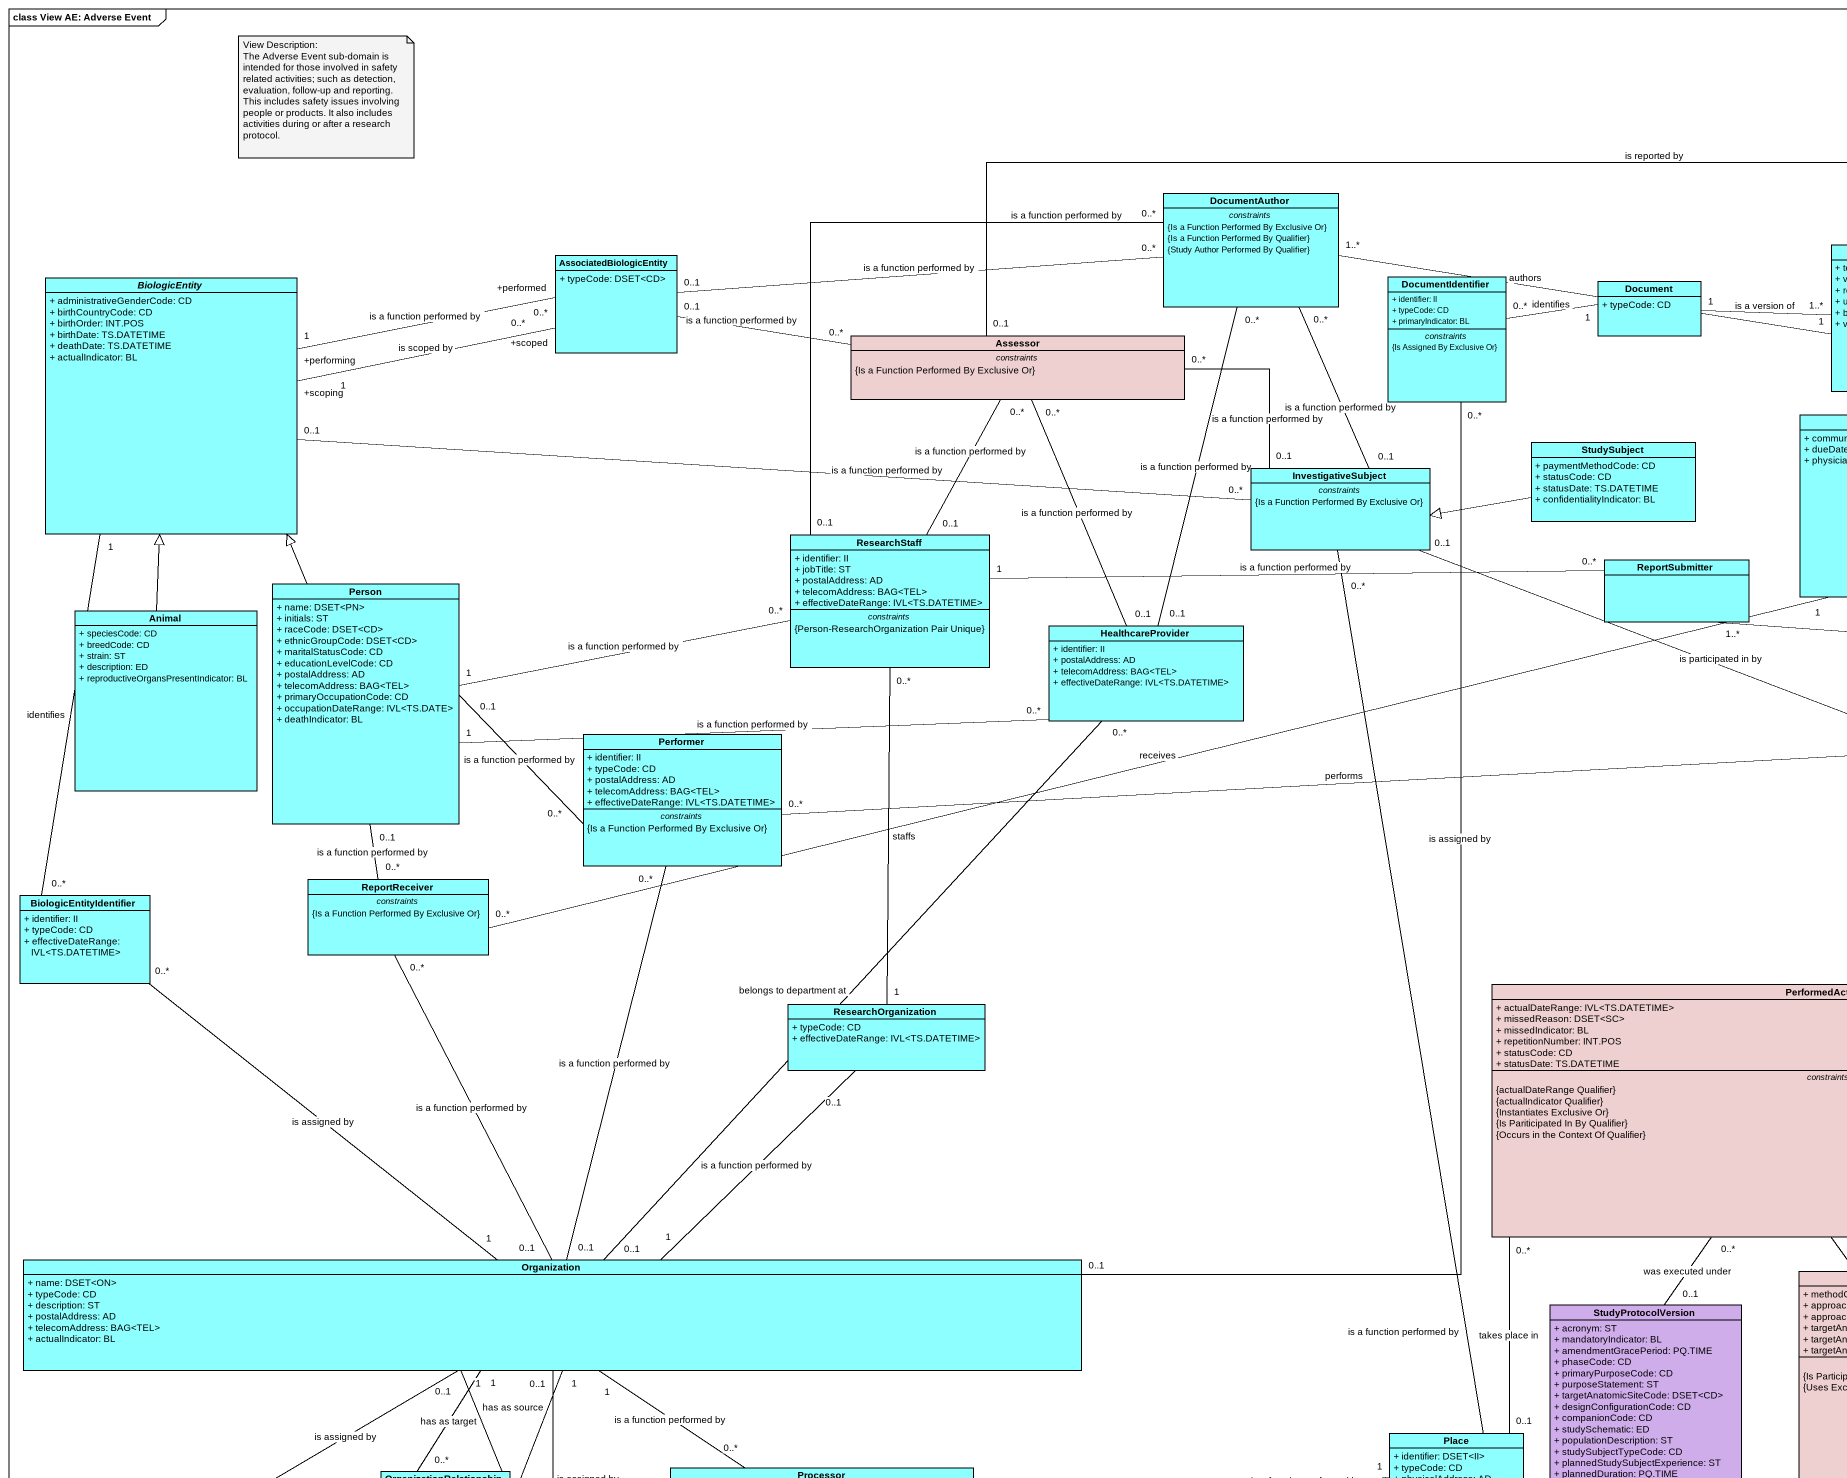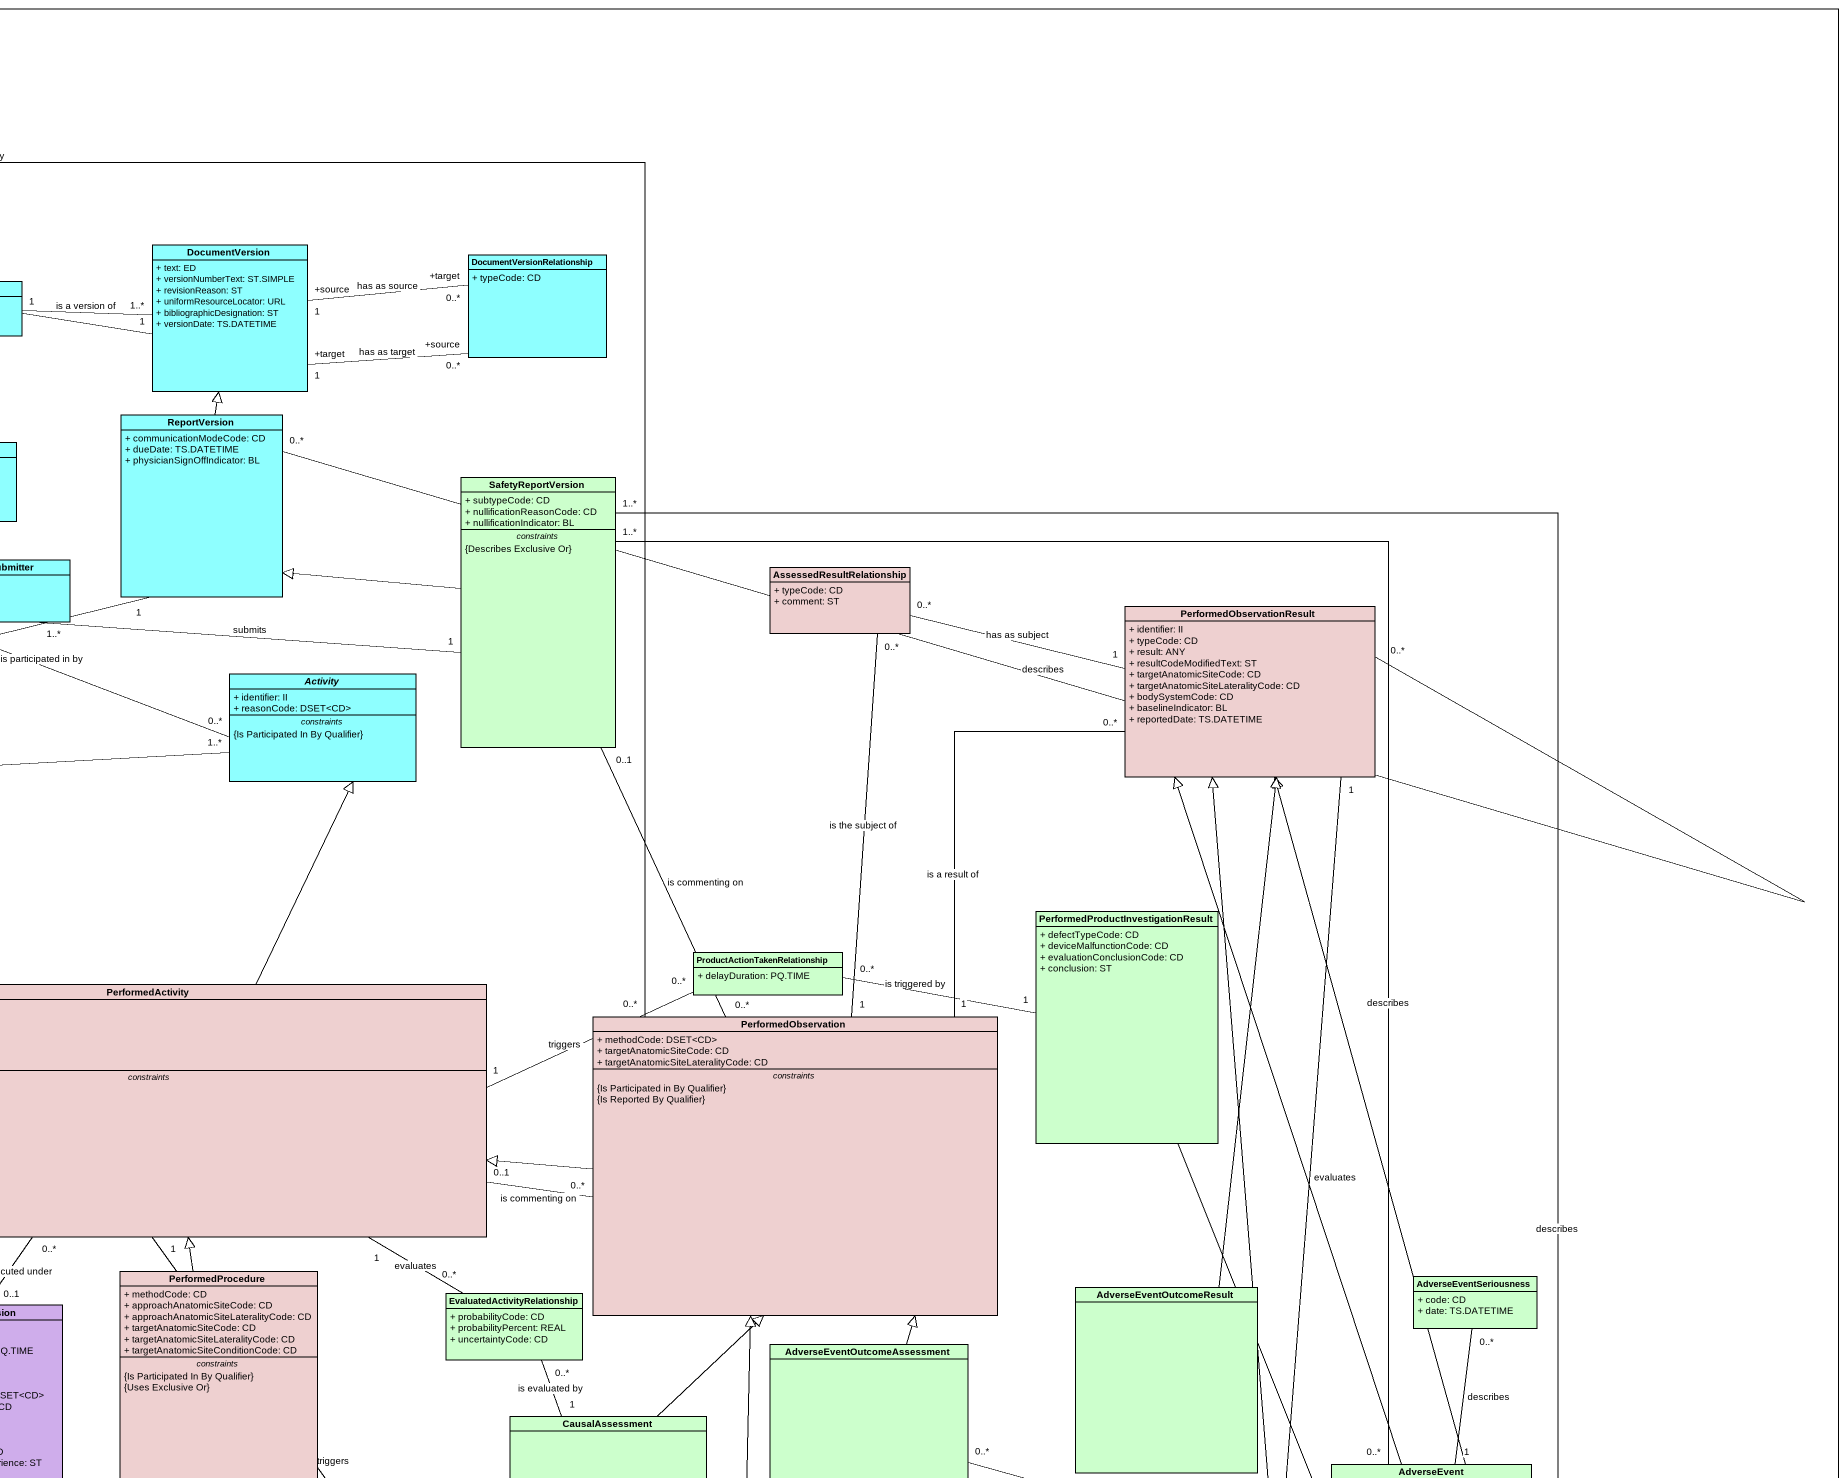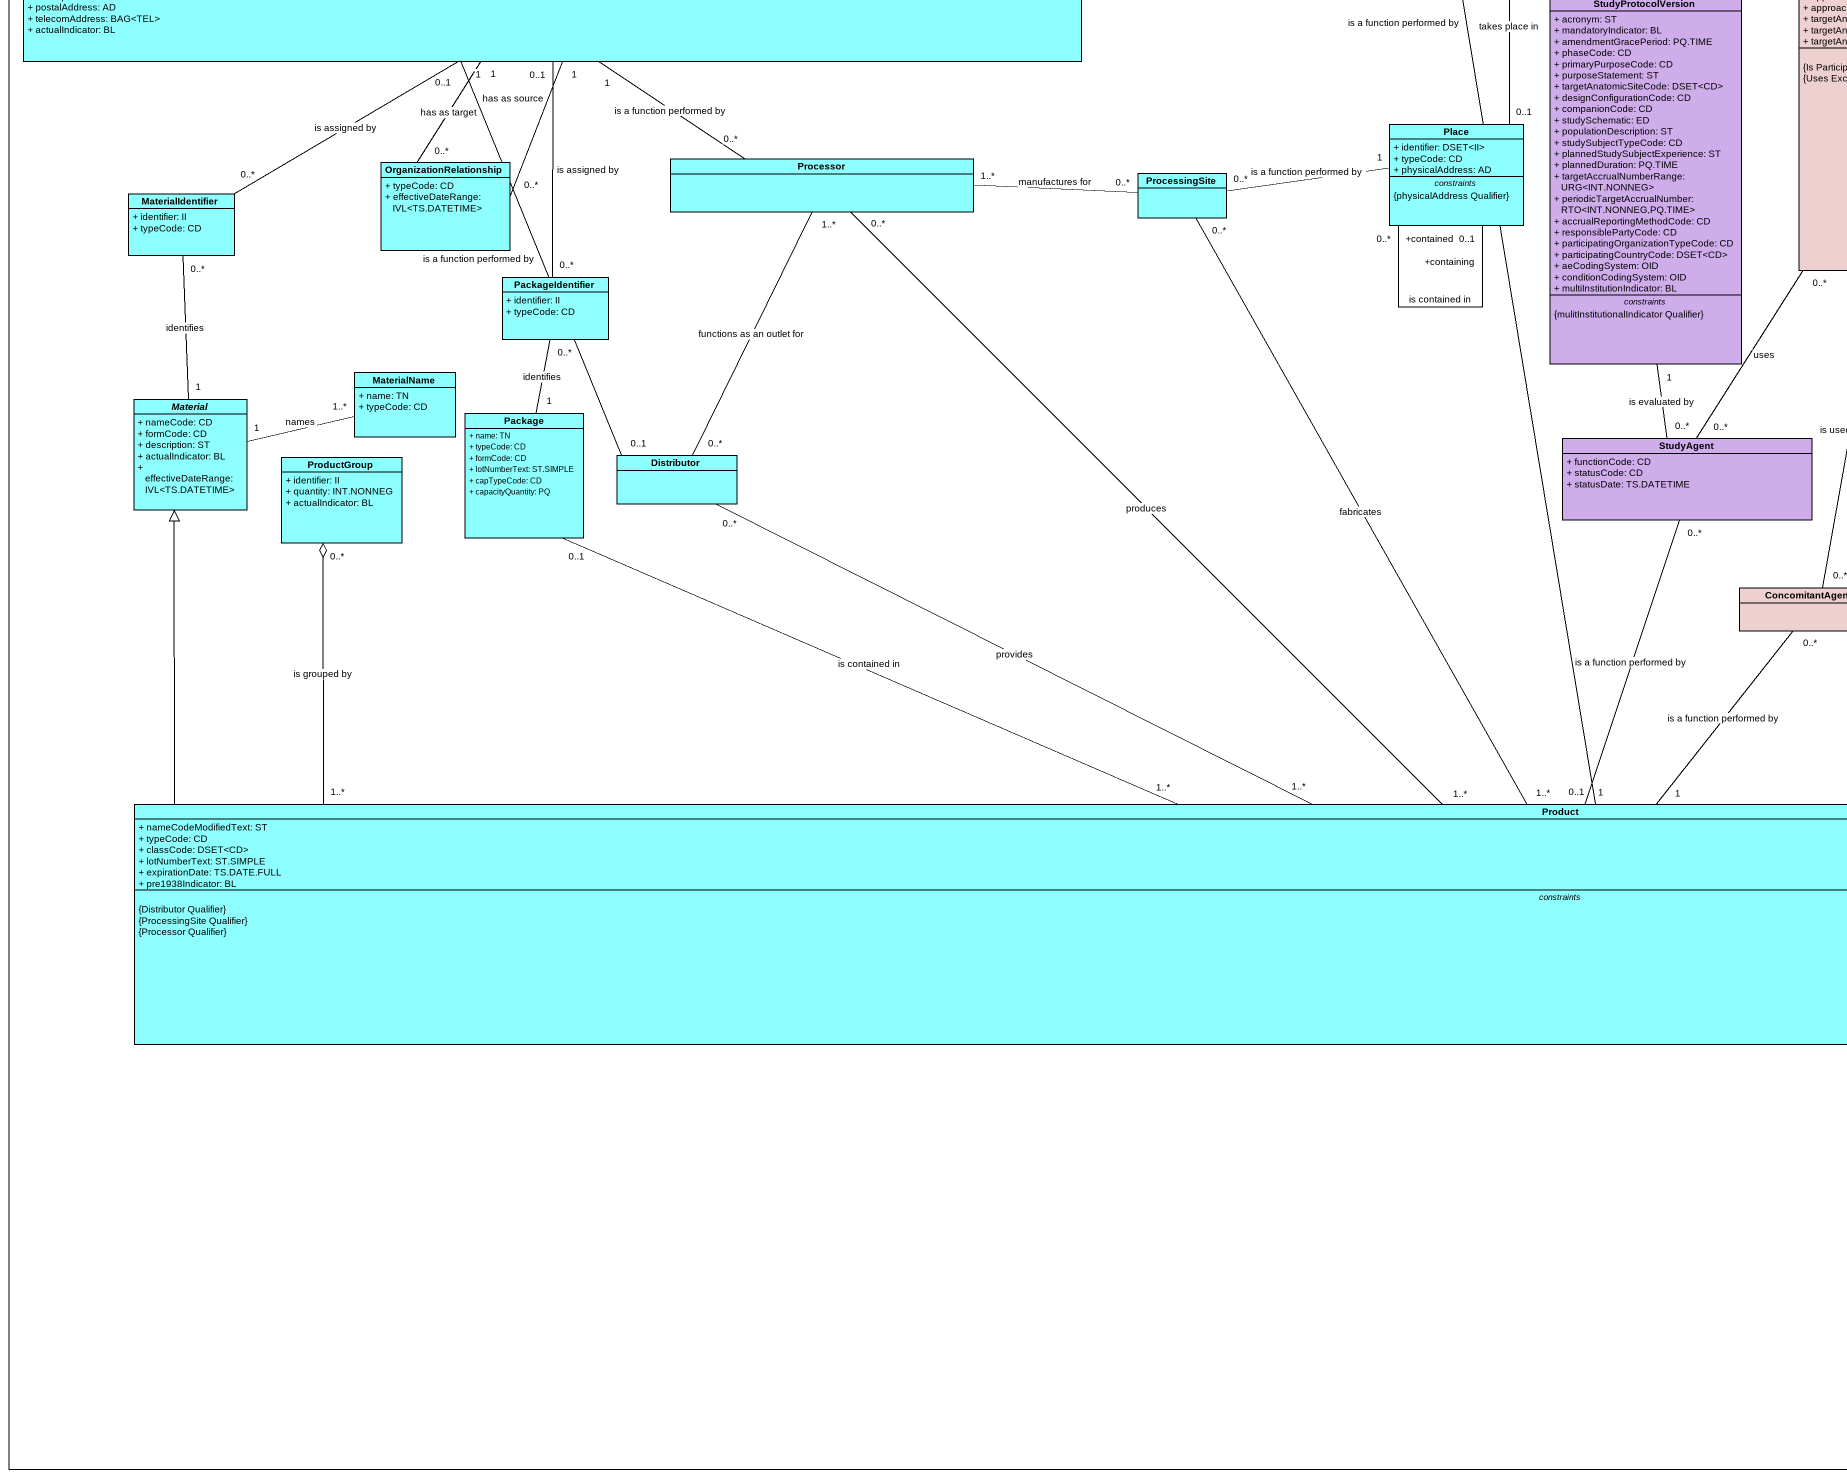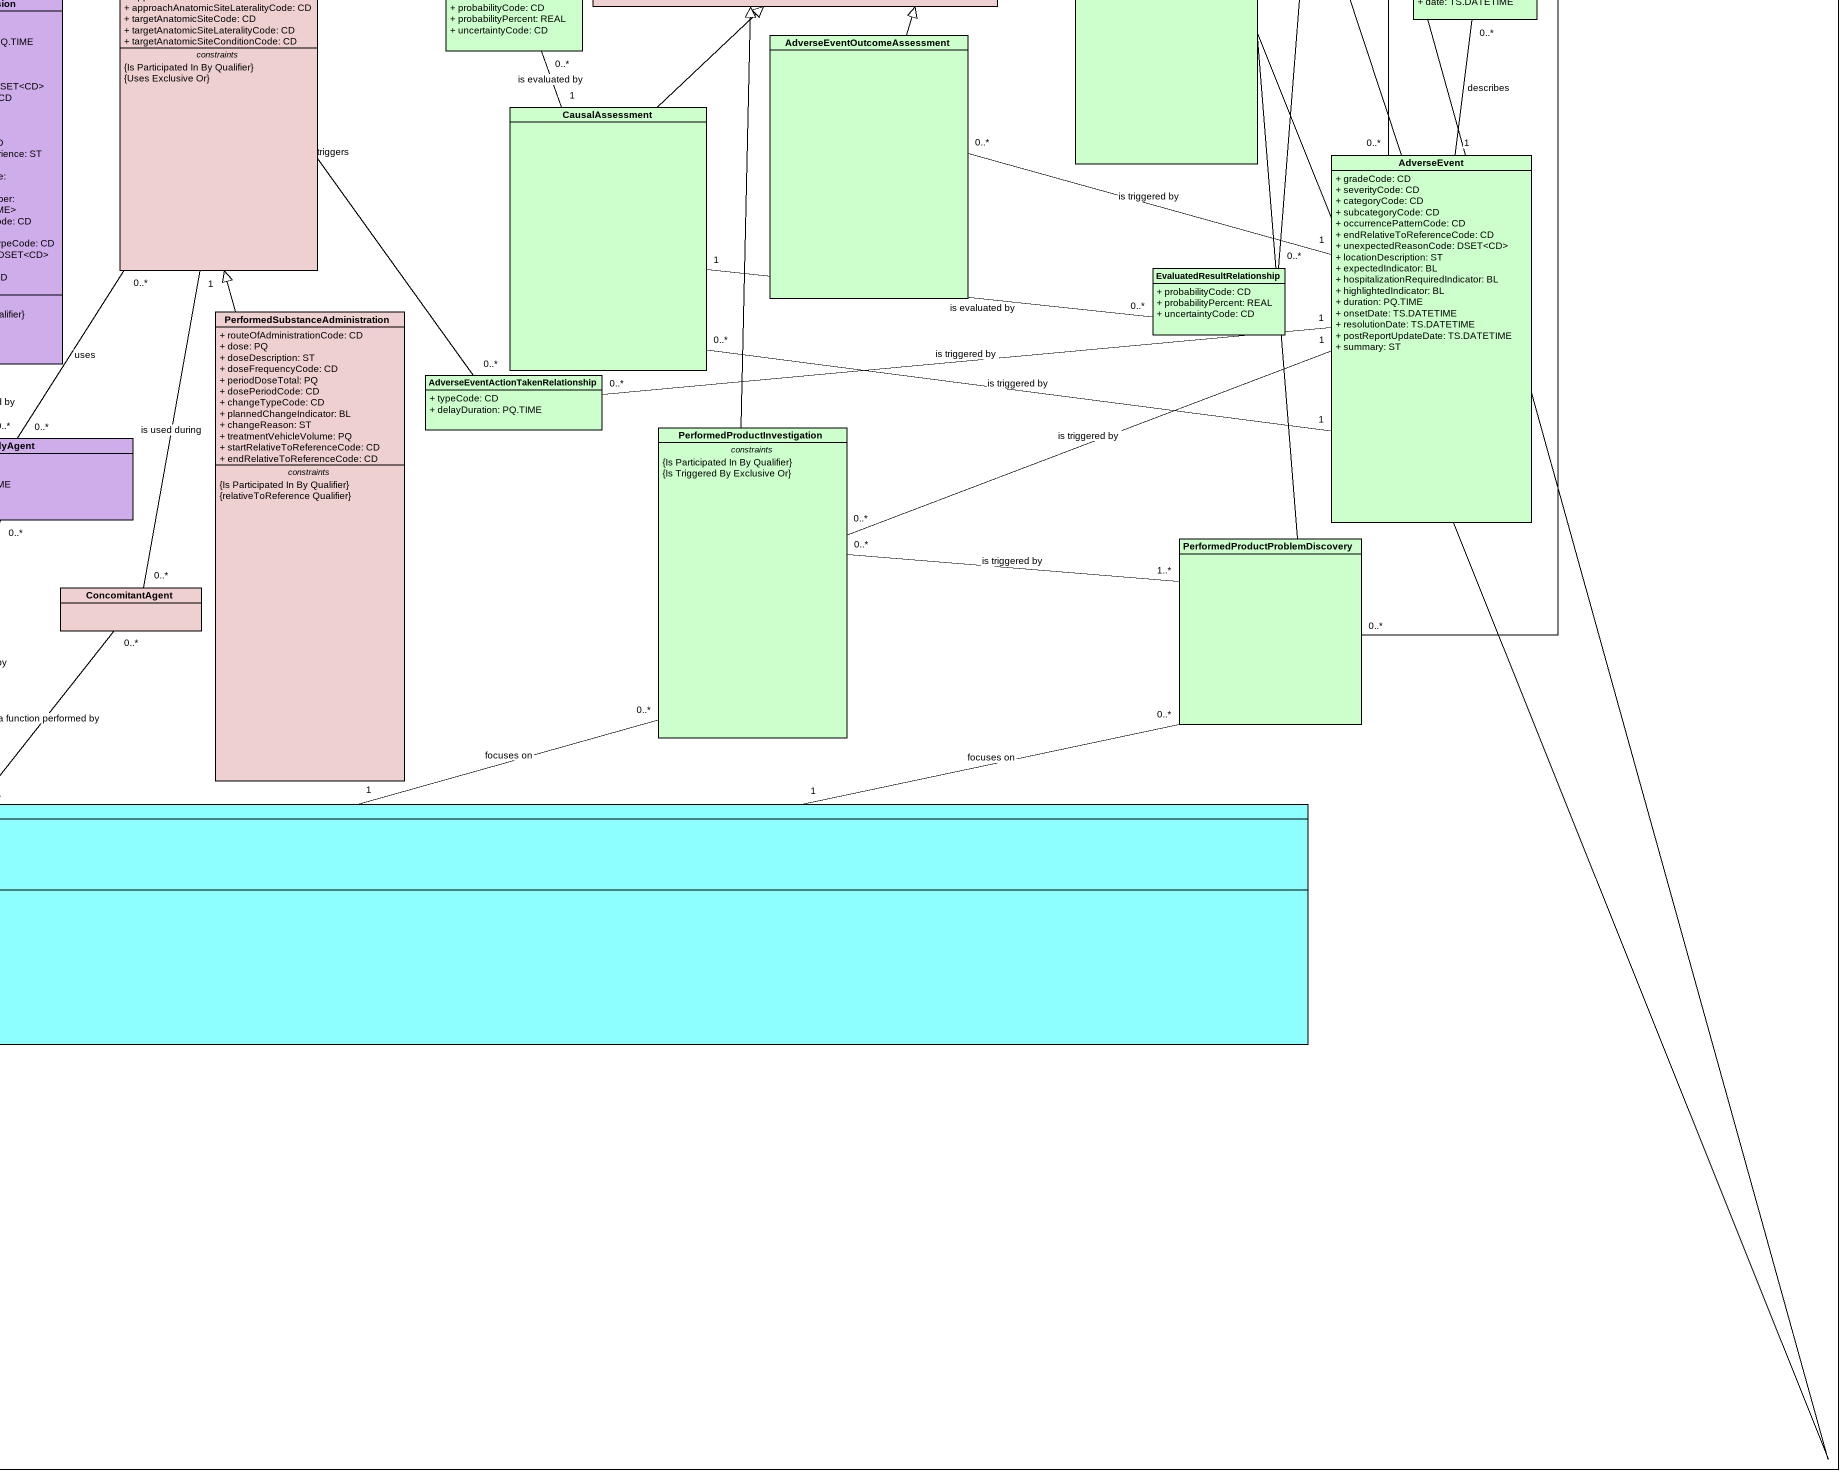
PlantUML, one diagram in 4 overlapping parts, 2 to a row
@startuml
mainframe class View AE: Adverse Event
hide circle
hide empty members
skinparam classAttributeIconSize 0
class DocumentAuthor #8EFFFF {
  -- constraints --
  {Is a Function Performed By Exclusive Or}
  {Is a Function Performed By Qualifier}
  {Study Author Performed By Qualifier}
}
class AssociatedBiologicEntity #8EFFFF {
  + typeCode: DSET<CD>
}
class DocumentVersion #8EFFFF {
  + text: ED
  + versionNumberText: ST.SIMPLE
  + revisionReason: ST
  + uniformResourceLocator: URL
  + bibliographicDesignation: ST
  + versionDate: TS.DATETIME
}
class DocumentVersionRelationship #8EFFFF {
  + typeCode: CD
}
abstract class BiologicEntity #8EFFFF {
  + administrativeGenderCode: CD
  + birthCountryCode: CD
  + birthOrder: INT.POS
  + birthDate: TS.DATETIME
  + deathDate: TS.DATETIME
  + actualIndicator: BL
}
class DocumentIdentifier #8EFFFF {
  + identifier: II
  + typeCode: CD
  + primaryIndicator: BL
  -- constraints --
  {Is Assigned By Exclusive Or}
}
class Document #8EFFFF {
  + typeCode: CD
}
class Assessor #EED0D0 {
  -- constraints --
  {Is a Function Performed By Exclusive Or}
}
class ReportVersion #8EFFFF {
  + communicationModeCode: CD
  + dueDate: TS.DATETIME
  + physicianSignOffIndicator: BL
}
class StudySubject #8EFFFF {
  + paymentMethodCode: CD
  + statusCode: CD
  + statusDate: TS.DATETIME
  + confidentialityIndicator: BL
}
class InvestigativeSubject #8EFFFF {
  -- constraints --
  {Is a Function Performed By Exclusive Or}
}
class SafetyReportVersion #CCFFCC {
  + subtypeCode: CD
  + nullificationReasonCode: CD
  + nullificationIndicator: BL
  -- constraints --
  {Describes Exclusive Or}
}
class ResearchStaff #8EFFFF {
  + identifier: II
  + jobTitle: ST
  + postalAddress: AD
  + telecomAddress: BAG<TEL>
  + effectiveDateRange: IVL<TS.DATETIME>
  -- constraints --
  {Person-ResearchOrganization Pair Unique}
}
class ReportSubmitter #8EFFFF
class AssessedResultRelationship #EED0D0 {
  + typeCode: CD
  + comment: ST
}
class Animal #8EFFFF {
  + speciesCode: CD
  + breedCode: CD
  + strain: ST
  + description: ED
  + reproductiveOrgansPresentIndicator: BL
}
class "Person" as Person_ #8EFFFF {
  + name: DSET<PN>
  + initials: ST
  + raceCode: DSET<CD>
  + ethnicGroupCode: DSET<CD>
  + maritalStatusCode: CD
  + educationLevelCode: CD
  + postalAddress: AD
  + telecomAddress: BAG<TEL>
  + primaryOccupationCode: CD
  + occupationDateRange: IVL<TS.DATE>
  + deathIndicator: BL
}
class PerformedObservationResult #EED0D0 {
  + identifier: II
  + typeCode: CD
  + result: ANY
  + resultCodeModifiedText: ST
  + targetAnatomicSiteCode: CD
  + targetAnatomicSiteLateralityCode: CD
  + bodySystemCode: CD
  + baselineIndicator: BL
  + reportedDate: TS.DATETIME
}
class HealthcareProvider #8EFFFF {
  + identifier: II
  + postalAddress: AD
  + telecomAddress: BAG<TEL>
  + effectiveDateRange: IVL<TS.DATETIME>
}
abstract class Activity #8EFFFF {
  + identifier: II
  + reasonCode: DSET<CD>
  -- constraints --
  {Is Participated In By Qualifier}
}
class Performer #8EFFFF {
  + identifier: II
  + typeCode: CD
  + postalAddress: AD
  + telecomAddress: BAG<TEL>
  + effectiveDateRange: IVL<TS.DATETIME>
  -- constraints --
  {Is a Function Performed By Exclusive Or}
}
class BiologicEntityIdentifier #8EFFFF {
  + identifier: II
  + typeCode: CD
  + effectiveDateRange: IVL<TS.DATETIME>
}
class ReportReceiver #8EFFFF {
  -- constraints --
  {Is a Function Performed By Exclusive Or}
}
class "PerformedProductInvestigationResult" as PerformedProductInvestigatio #CCFFCC {
  + defectTypeCode: CD
  + deviceMalfunctionCode: CD
  + evaluationConclusionCode: CD
  + conclusion: ST
}
class "ProductActionTakenRelationship" as ProductActionTakenRelationsh #CCFFCC {
  + delayDuration: PQ.TIME
}
class ResearchOrganization #8EFFFF {
  + typeCode: CD
  + effectiveDateRange: IVL<TS.DATETIME>
}
class PerformedActivity #EED0D0 {
  + actualDateRange: IVL<TS.DATETIME>
  + missedReason: DSET<SC>
  + missedIndicator: BL
  + repetitionNumber: INT.POS
  + statusCode: CD
  + statusDate: TS.DATETIME
  -- constraints --
  {actualDateRange Qualifier}
  {actualIndicator Qualifier}
  {Instantiates Exclusive Or}
  {Is Pariticipated In By Qualifier}
  {Occurs in the Context Of Qualifier}
}
class PerformedObservation #EED0D0 {
  + methodCode: DSET<CD>
  + targetAnatomicSiteCode: CD
  + targetAnatomicSiteLateralityCode: CD
  -- constraints --
  {Is Participated in By Qualifier}
  {Is Reported By Qualifier}
}
class Organization #8EFFFF {
  + name: DSET<ON>
  + typeCode: CD
  + description: ST
  + postalAddress: AD
  + telecomAddress: BAG<TEL>
  + actualIndicator: BL
}
class PerformedProcedure #EED0D0 {
  + methodCode: CD
  + approachAnatomicSiteCode: CD
  + approachAnatomicSiteLateralityCode: CD
  + targetAnatomicSiteCode: CD
  + targetAnatomicSiteLateralityCode: CD
  + targetAnatomicSiteConditionCode: CD
  -- constraints --
  {Is Participated In By Qualifier}
  {Uses Exclusive Or}
}
class "EvaluatedActivityRelationship" as EvaluatedActivityRelationshi #CCFFCC {
  + probabilityCode: CD
  + probabilityPercent: REAL
  + uncertaintyCode: CD
}
class AdverseEventOutcomeResult #CCFFCC
class AdverseEventSeriousness #CCFFCC {
  + code: CD
  + date: TS.DATETIME
}
class StudyProtocolVersion #CFADEB {
  + acronym: ST
  + mandatoryIndicator: BL
  + amendmentGracePeriod: PQ.TIME
  + phaseCode: CD
  + primaryPurposeCode: CD
  + purposeStatement: ST
  + targetAnatomicSiteCode: DSET<CD>
  + designConfigurationCode: CD
  + companionCode: CD
  + studySchematic: ED
  + populationDescription: ST
  + studySubjectTypeCode: CD
  + plannedStudySubjectExperience: ST
  + plannedDuration: PQ.TIME
  + targetAccrualNumberRange: URG<INT.NONNEG>
  + periodicTargetAccrualNumber: RTO<INT.NONNEG,PQ.TIME>
  + accrualReportingMethodCode: CD
  + responsiblePartyCode: CD
  + participatingOrganizationTypeCode: CD
  + participatingCountryCode: DSET<CD>
  + aeCodingSystem: OID
  + conditionCodingSystem: OID
  + multiInstitutionIndicator: BL
  -- constraints --
  {mulitInstitutionalIndicator Qualifier}
}
class "AdverseEventOutcomeAssessment" as AdverseEventOutcomeAssessmen #CCFFCC
class CausalAssessment #CCFFCC
class Place #8EFFFF {
  + identifier: DSET<II>
  + typeCode: CD
  + physicalAddress: AD
  -- constraints --
  {physicalAddress Qualifier}
}
class AdverseEvent #CCFFCC {
  + gradeCode: CD
  + severityCode: CD
  + categoryCode: CD
  + subcategoryCode: CD
  + occurrencePatternCode: CD
  + endRelativeToReferenceCode: CD
  + unexpectedReasonCode: DSET<CD>
  + locationDescription: ST
  + expectedIndicator: BL
  + hospitalizationRequiredIndicator: BL
  + highlightedIndicator: BL
  + duration: PQ.TIME
  + onsetDate: TS.DATETIME
  + resolutionDate: TS.DATETIME
  + postReportUpdateDate: TS.DATETIME
  + summary: ST
}
class MaterialIdentifier #8EFFFF {
  + identifier: II
  + typeCode: CD
}
class OrganizationRelationship #8EFFFF {
  + typeCode: CD
  + effectiveDateRange: IVL<TS.DATETIME>
}
class Processor #8EFFFF
class ProcessingSite #8EFFFF
class EvaluatedResultRelationship #CCFFCC {
  + probabilityCode: CD
  + probabilityPercent: REAL
  + uncertaintyCode: CD
}
class PackageIdentifier #90FFFF {
  + identifier: II
  + typeCode: CD
}
class "PerformedSubstanceAdministration" as PerformedSubstanceAdministra #EED0D0 {
  + routeOfAdministrationCode: CD
  + dose: PQ
  + doseDescription: ST
  + doseFrequencyCode: CD
  + periodDoseTotal: PQ
  + dosePeriodCode: CD
  + changeTypeCode: CD
  + plannedChangeIndicator: BL
  + changeReason: ST
  + treatmentVehicleVolume: PQ
  + startRelativeToReferenceCode: CD
  + endRelativeToReferenceCode: CD
  -- constraints --
  {Is Participated In By Qualifier}
  {relativeToReference Qualifier}
}
class MaterialName #8EFFFF {
  + name: TN
  + typeCode: CD
}
class "AdverseEventActionTakenRelationship" as AdverseEventActionTakenRelat #CCFFCC {
  + typeCode: CD
  + delayDuration: PQ.TIME
}
abstract class Material #8EFFFF {
  + nameCode: CD
  + formCode: CD
  + description: ST
  + actualIndicator: BL
  + effectiveDateRange: IVL<TS.DATETIME>
}
class "Package" as Package_ #8EFFFF {
  + name: TN
  + typeCode: CD
  + formCode: CD
  + lotNumberText: ST.SIMPLE
  + capTypeCode: CD
  + capacityQuantity: PQ
}
class "PerformedProductInvestigation" as PerformedProductInvestigatio_2 #CCFFCC {
  -- constraints --
  {Is Participated In By Qualifier}
  {Is Triggered By Exclusive Or}
}
class ProductGroup #8EFFFF {
  + identifier: II
  + quantity: INT.NONNEG
  + actualIndicator: BL
}
class Distributor #8EFFFF
class StudyAgent #CFADEB {
  + functionCode: CD
  + statusCode: CD
  + statusDate: TS.DATETIME
}
class "PerformedProductProblemDiscovery" as PerformedProductProblemDisco #CCFFCC
class ConcomitantAgent #EED0D0
class Product #8EFFFF {
  + nameCodeModifiedText: ST
  + typeCode: CD
  + classCode: DSET<CD>
  + lotNumberText: ST.SIMPLE
  + expirationDate: TS.DATE.FULL
  + pre1938Indicator: BL
  -- constraints --
  {Distributor Qualifier}
  {ProcessingSite Qualifier}
  {Processor Qualifier}
}
DocumentAuthor "0..*" -left- "0..1" AssociatedBiologicEntity : is a function performed by
DocumentAuthor "1..*" -right- "1" DocumentVersion : authors
DocumentAuthor "0..*" -- "0..1" InvestigativeSubject : is a function performed by
DocumentAuthor "0..*" -- "0..1" ResearchStaff : is a function performed by
DocumentAuthor "0..*" -- "0..1" HealthcareProvider : is a function performed by
AssociatedBiologicEntity "+performed\n0..*" -left- "+performing\n1" BiologicEntity : is a function performed by
AssociatedBiologicEntity "+scoped\n0..*" -left- "+scoping\n1" BiologicEntity : is scoped by
DocumentVersion "1..*" -left- "1" Document : is a version of
DocumentVersionRelationship "+source\n0..*" -left- "+target\n1" DocumentVersion : has as target
DocumentVersionRelationship "+target\n0..*" -left- "+source\n1" DocumentVersion : has as source
DocumentIdentifier "0..*" -right- "1" Document : identifies
DocumentIdentifier "0..*" -- "0..1" Organization : is assigned by
Assessor "0..*" -left- "0..1" AssociatedBiologicEntity : is a function performed by
Assessor "0..*" -right- "0..1" InvestigativeSubject : is a function performed by
Assessor "0..*" -- "0..1" ResearchStaff : is a function performed by
Assessor "0..*" -- "0..1" HealthcareProvider : is a function performed by
ReportVersion -up-|> DocumentVersion
ReportVersion "0..*" -right- "0..*" PerformedObservationResult : describes
StudySubject -left-|> InvestigativeSubject
InvestigativeSubject "0..*" -left- "0..1" BiologicEntity : is a function performed by
InvestigativeSubject "0..*" -- "0..1" Product : is a function performed by
SafetyReportVersion -left-|> ReportVersion
SafetyReportVersion "1..*" -- "0..*" AdverseEvent : describes
SafetyReportVersion "1..*" -- "0..*" PerformedProductProblemDisco : describes
ResearchStaff "0..*" -left- "1" Person_ : is a function performed by
ResearchStaff "0..*" -- "1" ResearchOrganization : staffs
ReportSubmitter "1..*" -right- "1" SafetyReportVersion : submits
ReportSubmitter "0..*" -left- "1" ResearchStaff : is a function performed by
AssessedResultRelationship "0..*" -right- "1" PerformedObservationResult : has as subject
AssessedResultRelationship "0..*" -- "1" PerformedObservation : is the subject of
Animal -up-|> BiologicEntity
Person_ -up-|> BiologicEntity
PerformedObservationResult "0..*" -- "1" PerformedObservation : is a result of
HealthcareProvider "0..*" -left- "1" Person_ : is a function performed by
HealthcareProvider "0..*" -- "0..1" Organization : belongs to department at
Activity "0..*" -left- "0..1" InvestigativeSubject : is participated in by
Performer "0..*" -left- "0..1" Person_ : is a function performed by
Performer "0..*" -right- "1..*" Activity : performs
Performer "0..*" -- "0..1" Organization : is a function performed by
BiologicEntityIdentifier "0..*" -up- "1" BiologicEntity : identifies
BiologicEntityIdentifier "0..*" -- "1" Organization : is assigned by
ReportReceiver "0..*" -right- "1" ReportVersion : receives
ReportReceiver "0..*" -up- "0..1" Person_ : is a function performed by
ReportReceiver "0..*" -- "0..1" Organization : is a function performed by
PerformedProductInvestigatio -up-|> PerformedObservationResult
ProductActionTakenRelationsh "0..*" -right- "1" PerformedProductInvestigatio : is triggered by
ProductActionTakenRelationsh "0..*" -left- "1" PerformedActivity : triggers
ResearchOrganization "0..1" -- "1" Organization : is a function performed by
PerformedActivity -up-|> Activity
PerformedActivity "0..*" -- "0..1" StudyProtocolVersion : was executed under
PerformedActivity "0..*" -- "0..1" Place : takes place in
PerformedObservation "0..*" -left- "0..1" Assessor : is reported by
PerformedObservation "0..*" -up- "0..1" SafetyReportVersion : is commenting on
PerformedObservation -left-|> PerformedActivity
PerformedObservation "0..*" -left- "0..1" PerformedActivity : is commenting on
PerformedProcedure -up-|> PerformedActivity
PerformedProcedure "0..*" -- "0..*" StudyAgent : uses
EvaluatedActivityRelationshi "0..*" -left- "1" PerformedActivity : evaluates
EvaluatedActivityRelationshi "0..*" -- "1" CausalAssessment : is evaluated by
AdverseEventOutcomeResult -up-|> PerformedObservationResult
AdverseEventSeriousness "0..*" -- "1" AdverseEvent : describes
AdverseEventOutcomeAssessmen -up-|> PerformedObservation
AdverseEventOutcomeAssessmen "0..*" -right- "1" AdverseEvent : is triggered by
CausalAssessment -up-|> PerformedObservation
CausalAssessment "0..*" -right- "1" AdverseEvent : is triggered by
Place "+contained\n0..*" -- "+containing\n0..1" Place : is contained in
AdverseEvent -up-|> PerformedObservationResult
MaterialIdentifier "0..*" -right- "0..1" Organization : is assigned by
MaterialIdentifier "0..*" -- "1" Material : identifies
OrganizationRelationship "0..*" -up- "1" Organization : has as source
OrganizationRelationship "0..*" -up- "1" Organization : has as target
Processor "0..*" -up- "1" Organization : is a function performed by
Processor "0..*" -- "1..*" Product : produces
ProcessingSite "0..*" -right- "1" Place : is a function performed by
ProcessingSite "0..*" -left- "1..*" Processor : manufactures for
ProcessingSite "0..*" -- "1..*" Product : fabricates
EvaluatedResultRelationship "0..*" -up- "1" PerformedObservationResult : evaluates
EvaluatedResultRelationship "0..*" -left- "1" CausalAssessment : is evaluated by
PackageIdentifier "0..*" -up- "0..1" Organization : is assigned by
PackageIdentifier "0..*" -- "1" Package_ : identifies
PerformedSubstanceAdministra -up-|> PerformedProcedure
MaterialName "1..*" -left- "1" Material : names
AdverseEventActionTakenRelat "0..*" -up- "1" PerformedActivity : triggers
AdverseEventActionTakenRelat "0..*" -right- "1" AdverseEvent : is triggered by
PerformedProductInvestigatio_2 -up-|> PerformedObservation
PerformedProductInvestigatio_2 "0..*" -right- "1" AdverseEvent : is triggered by
PerformedProductInvestigatio_2 "0..*" -right- "1..*" PerformedProductProblemDisco : is triggered by
PerformedProductInvestigatio_2 "0..*" -left- "1" Product : focuses on
Distributor "0..1" -up- "1" Organization : is a function performed by
Distributor "0..*" -up- "1..*" Processor : functions as an outlet for
Distributor "0..*" -right- "1..*" Product : provides
StudyAgent "0..*" -up- "1" StudyProtocolVersion : is evaluated by
StudyAgent "0..*" -- "1" Product : is a function performed by
PerformedProductProblemDisco -up-|> PerformedObservationResult
PerformedProductProblemDisco "0..*" -left- "1" Product : focuses on
ConcomitantAgent "0..*" -up- "1" PerformedProcedure : is used during
ConcomitantAgent "0..*" -- "1" Product : is a function performed by
Product -left-|> Material
Product "1..*" -left- "0..1" Package_ : is contained in
Product "1..*" -left-o "0..*" ProductGroup : is grouped by
note as N1
  View Description:
  The Adverse Event sub-domain is intended for those involved in safety related activities; such as detection, evaluation, follow-up and reporting. This includes safety issues involving people or products. It also includes activities during or after a research protocol.
end note
@enduml
